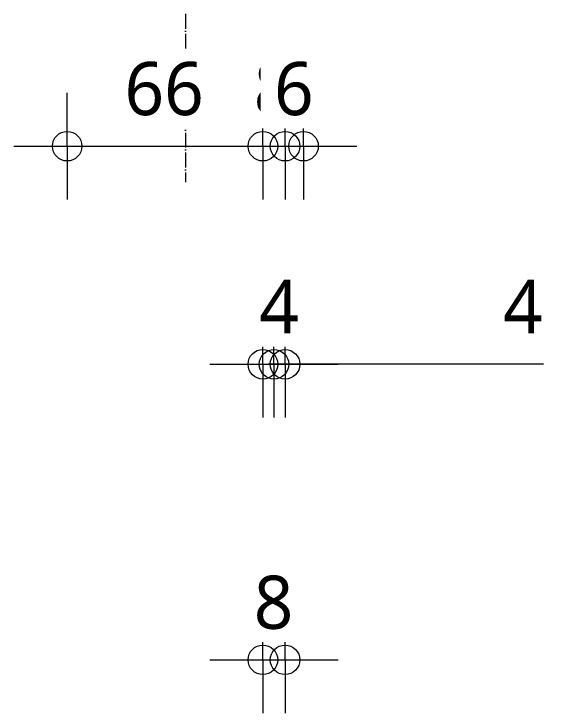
# Model space of a CAD drawing. Header units: millimetres. Extents: x -14163 to 55687, y -143 to 37302.
# Drawn here: x 3506.6 to 3693.1, y 1962.8 to 2199.3 of the extents above; entities that cross this region are included whole.
import ezdxf

# ---------------------------------------------------------------- set-up
doc = ezdxf.new("R2010")
doc.units = ezdxf.units.MM
doc.linetypes.add('MV_hartlijn_staal', pattern=[6.6, 5, -0.8, 0, -0.8])
for name, color, linetype, lineweight in [('A-ANNO-DIMS', 211, 'Continuous', 13), ('A-ANNO-DIMS-10', 211, 'Continuous', 13), ('A-DETL', 90, 'Continuous', 13)]:
    doc.layers.add(name, color=color, linetype=linetype, lineweight=lineweight)
doc.styles.add('Segoe UI_2', font='segoeui.ttf', dxfattribs={"height": 18})
doc.dimstyles.new('1_8_mm', dxfattribs={"dimscale": 304.8, "dimtxt": 18.852551, "dimasz": 0.032808, "dimexe": 0.059055, "dimexo": 0.0625, "dimgap": 0.016404, "dimtad": 1, "dimdec": 0, "dimzin": 0, "dimdsep": 46, "dimtxsty": 'Segoe UI_2', "dimblk1": 'DOTBLANK', "dimblk2": 'DOTBLANK', "dimsah": 1, "dimcen": 0.09, "dimdle": 0.059055, "dimazin": 0, "dimtfac": 1, "dimtdec": 4, "dimtix": 1, "dimtmove": 0, "dimatfit": 3, "dimfxl": 0.059055, "dimfxlon": 1, "dimtvp": 1, "dimtfill": 1, "dimtolj": 1, "dimtzin": 0, "dimarcsym": 2})
doc.dimstyles.new('1_8_mm_1', dxfattribs={"dimscale": 304.8, "dimtxt": 18.852551, "dimasz": 0.032808, "dimexe": 0.059055, "dimexo": 0.0625, "dimgap": 0.016404, "dimtad": 1, "dimdec": 0, "dimzin": 0, "dimdsep": 46, "dimtxsty": 'Segoe UI_2', "dimblk1": 'DOTBLANK', "dimblk2": 'DOTBLANK', "dimsah": 1, "dimcen": 0.09, "dimdle": 0.059055, "dimazin": 0, "dimtfac": 1, "dimtdec": 4, "dimtix": 1, "dimtmove": 1, "dimatfit": 3, "dimfxl": 0.059055, "dimfxlon": 1, "dimtvp": 1, "dimtfill": 1, "dimtolj": 1, "dimtzin": 0, "dimarcsym": 2})

# ---------------------------------------------------------------- blocks, each defined once
blk = doc.blocks.new('DIMBLOCK8-Details Constructie')
at = {"layer": 'A-ANNO-DIMS-10'}
for p, q in [((3524.63, 2154.54), (3524.63, 2172.54)), ((3590.88, 2154.54), (3590.88, 2172.54)), ((3506.63, 2154.54), (3590.88, 2154.54)), ((3524.63, 2154.54), (3524.63, 2136.54)), ((3590.88, 2154.54), (3590.88, 2136.54))]:
    blk.add_line(p, q, dxfattribs=at)
for centre in [(3524.63, 2154.54), (3590.88, 2154.54)]:
    blk.add_circle(centre, 5, dxfattribs=at)
at = {"layer": 'A-ANNO-DIMS-10', "color": 0, "insert": (3544.05, 2183.03), "char_height": 18, "width": 32.9063, "attachment_point": 1, "line_spacing_factor": 1.142579, "style": 'Segoe UI_2', "bg_fill": 3, "box_fill_scale": 1.25, "bg_fill_color": 9, "bg_fill_true_color": 13158600, "bg_fill_transparency": 0}
blk.add_mtext('66', dxfattribs=at)
blk = doc.blocks.new('_DotBlank')
at = {"color": 0, "linetype": 'ByBlock', "lineweight": -2}
blk.add_line((-0.5, 0), (-1, 0), dxfattribs=at)
blk.add_circle((0, 0), 0.5, dxfattribs=at)
blk = doc.blocks.new('DIMBLOCK9-Details Constructie')
at = {"layer": 'A-ANNO-DIMS-10'}
for p, q in [((3590.88, 2154.54), (3590.88, 2172.54)), ((3598.38, 2154.54), (3598.38, 2172.54)), ((3590.88, 2154.54), (3598.38, 2154.54)), ((3590.88, 2154.54), (3590.88, 2136.54)), ((3598.38, 2154.54), (3598.38, 2136.54))]:
    blk.add_line(p, q, dxfattribs=at)
for centre in [(3590.88, 2154.54), (3598.38, 2154.54)]:
    blk.add_circle(centre, 5, dxfattribs=at)
at = {"layer": 'A-ANNO-DIMS-10', "color": 0, "insert": (3587.78, 2183.03), "char_height": 18, "width": 16.4531, "attachment_point": 1, "line_spacing_factor": 1.142579, "style": 'Segoe UI_2', "bg_fill": 3, "box_fill_scale": 1.25, "bg_fill_color": 9, "bg_fill_true_color": 13158600, "bg_fill_transparency": 0}
blk.add_mtext('8', dxfattribs=at)
blk = doc.blocks.new('DIMBLOCK10-Details Constructie')
at = {"layer": 'A-ANNO-DIMS-10'}
for p, q in [((3598.38, 2154.54), (3598.38, 2172.54)), ((3604.63, 2154.54), (3604.63, 2172.54)), ((3598.38, 2154.54), (3622.63, 2154.54)), ((3598.38, 2154.54), (3598.38, 2136.54)), ((3604.63, 2154.54), (3604.63, 2136.54))]:
    blk.add_line(p, q, dxfattribs=at)
for centre in [(3598.38, 2154.54), (3604.63, 2154.54)]:
    blk.add_circle(centre, 5, dxfattribs=at)
at = {"layer": 'A-ANNO-DIMS-10', "color": 0, "insert": (3594.65, 2183.03), "char_height": 18, "width": 16.4531, "attachment_point": 1, "line_spacing_factor": 1.142579, "style": 'Segoe UI_2', "bg_fill": 3, "box_fill_scale": 1.25, "bg_fill_color": 9, "bg_fill_true_color": 13158600, "bg_fill_transparency": 0}
blk.add_mtext('6', dxfattribs=at)
blk = doc.blocks.new('DIMBLOCK11-Details Constructie')
at = {"layer": 'A-ANNO-DIMS-10'}
for p, q in [((3590.88, 1980.76), (3590.88, 1998.76)), ((3598.38, 1980.76), (3598.38, 1998.76)), ((3572.88, 1980.76), (3616.38, 1980.76)), ((3590.88, 1980.76), (3590.88, 1962.76)), ((3598.38, 1980.76), (3598.38, 1962.76))]:
    blk.add_line(p, q, dxfattribs=at)
for centre in [(3590.88, 1980.76), (3598.38, 1980.76)]:
    blk.add_circle(centre, 5, dxfattribs=at)
at = {"layer": 'A-ANNO-DIMS-10', "color": 0, "insert": (3587.78, 2009.24), "char_height": 18, "width": 16.4531, "attachment_point": 1, "line_spacing_factor": 1.142579, "style": 'Segoe UI_2', "bg_fill": 3, "box_fill_scale": 1.25, "bg_fill_color": 9, "bg_fill_true_color": 13158600, "bg_fill_transparency": 0}
blk.add_mtext('8', dxfattribs=at)
blk = doc.blocks.new('DIMBLOCK12-Details Constructie')
at = {"layer": 'A-ANNO-DIMS-10'}
for p, q in [((3590.88, 2080.76), (3590.88, 2098.76)), ((3594.63, 2080.76), (3594.63, 2098.76)), ((3572.88, 2080.76), (3594.63, 2080.76)), ((3590.88, 2080.76), (3590.88, 2062.76)), ((3652.17, 2080.76), (3592.76, 2080.76)), ((3594.63, 2080.76), (3594.63, 2062.76)), ((3685.88, 2080.76), (3652.17, 2080.76))]:
    blk.add_line(p, q, dxfattribs=at)
for centre in [(3590.88, 2080.76), (3594.63, 2080.76)]:
    blk.add_circle(centre, 5, dxfattribs=at)
at = {"layer": 'A-ANNO-DIMS-10', "color": 0, "insert": (3672.17, 2109.24), "char_height": 18, "width": 16.4531, "attachment_point": 1, "line_spacing_factor": 1.142579, "style": 'Segoe UI_2', "bg_fill": 3, "box_fill_scale": 1.25, "bg_fill_color": 9, "bg_fill_true_color": 13158600, "bg_fill_transparency": 0}
blk.add_mtext('4', dxfattribs=at)
blk = doc.blocks.new('DIMBLOCK13-Details Constructie')
at = {"layer": 'A-ANNO-DIMS-10'}
for p, q in [((3594.63, 2080.76), (3594.63, 2098.76)), ((3598.38, 2080.76), (3598.38, 2098.76)), ((3594.63, 2080.76), (3616.38, 2080.76)), ((3594.63, 2080.76), (3594.63, 2062.76)), ((3598.38, 2080.76), (3598.38, 2062.76))]:
    blk.add_line(p, q, dxfattribs=at)
for centre in [(3594.63, 2080.76), (3598.38, 2080.76)]:
    blk.add_circle(centre, 5, dxfattribs=at)
at = {"layer": 'A-ANNO-DIMS-10', "color": 0, "insert": (3589.65, 2109.24), "char_height": 18, "width": 16.4531, "attachment_point": 1, "line_spacing_factor": 1.142579, "style": 'Segoe UI_2', "bg_fill": 3, "box_fill_scale": 1.25, "bg_fill_color": 9, "bg_fill_true_color": 13158600, "bg_fill_transparency": 0}
blk.add_mtext('4', dxfattribs=at)

msp = doc.modelspace()

# ---------------------------------------------------------------- linework, layer by layer
at = {"layer": 'A-DETL', "linetype": 'MV_hartlijn_staal'}
msp.add_line((3564.63, 2199.27), (3564.63, 2142.34), dxfattribs=at)

# ---------------------------------------------------------------- dimensions: what is measured, and where the dimension line sits
at = {"layer": 'A-ANNO-DIMS'}
dim = msp.add_linear_dim(base=(3594.63, 2080.76), p1=(3590.88, 2098.76), p2=(3594.63, 2098.76), dimstyle='1_8_mm_1', override={"dimpost": '<>', "dimfxl": 3.75}, dxfattribs=at)
dim.commit()
dim.dimension.update_dxf_attribs({"geometry": 'DIMBLOCK12-Details Constructie', "text_midpoint": (3680.4, 2097.24), "dimtype": 160})
dim = msp.add_linear_dim(base=(3598.38278183, 1980.75843174), p1=(3590.88278183, 1998.75843174), p2=(3598.38278183, 1998.75843174), dimstyle='1_8_mm', override={"dimpost": '<>', "dimfxl": 7.5}, dxfattribs=at)
dim.commit()
dim.dimension.update_dxf_attribs({"geometry": 'DIMBLOCK11-Details Constructie', "text_midpoint": (3594.63278183, 1995.05341084)})

# ---------------------------------------------------------------- next in the draw order: dimensions: what is measured, and where the dimension line sits
for base, p1, p2, override, picture, middle in [((3590.88, 2154.54), (3524.63, 2172.54), (3590.88, 2172.54), {"dimpost": '<>', "dimfxl": 66.25}, 'DIMBLOCK8-Details Constructie', (3557.76, 2168.85)), ((3598.38, 2080.76), (3594.63, 2098.76), (3598.38, 2098.76), {"dimpost": '<>', "dimfxl": 3.75}, 'DIMBLOCK13-Details Constructie', (3596.51, 2094.76))]:
    dim = msp.add_linear_dim(base=base, p1=p1, p2=p2, dimstyle='1_8_mm', override=override, dxfattribs=at)
    dim.commit()
    dim.dimension.update_dxf_attribs({"geometry": picture, "text_midpoint": middle})

# ---------------------------------------------------------------- next in the draw order: dimensions: what is measured, and where the dimension line sits
dim = msp.add_linear_dim(base=(3598.38278183, 2154.54128608), p1=(3590.88278183, 2172.54128608), p2=(3598.38278183, 2172.54128608), dimstyle='1_8_mm', override={"dimpost": '<>', "dimfxl": 7.5}, dxfattribs=at)
dim.commit()
dim.dimension.update_dxf_attribs({"geometry": 'DIMBLOCK9-Details Constructie', "text_midpoint": (3594.63278183, 2168.83626518)})

# ---------------------------------------------------------------- next in the draw order: dimensions: what is measured, and where the dimension line sits
dim = msp.add_linear_dim(base=(3604.63, 2154.54), p1=(3598.38, 2172.54), p2=(3604.63, 2172.54), dimstyle='1_8_mm', override={"dimpost": '<>', "dimfxl": 6.25}, dxfattribs=at)
dim.commit()
dim.dimension.update_dxf_attribs({"geometry": 'DIMBLOCK10-Details Constructie', "text_midpoint": (3601.51, 2168.85)})

doc.saveas('drawing.dxf')
